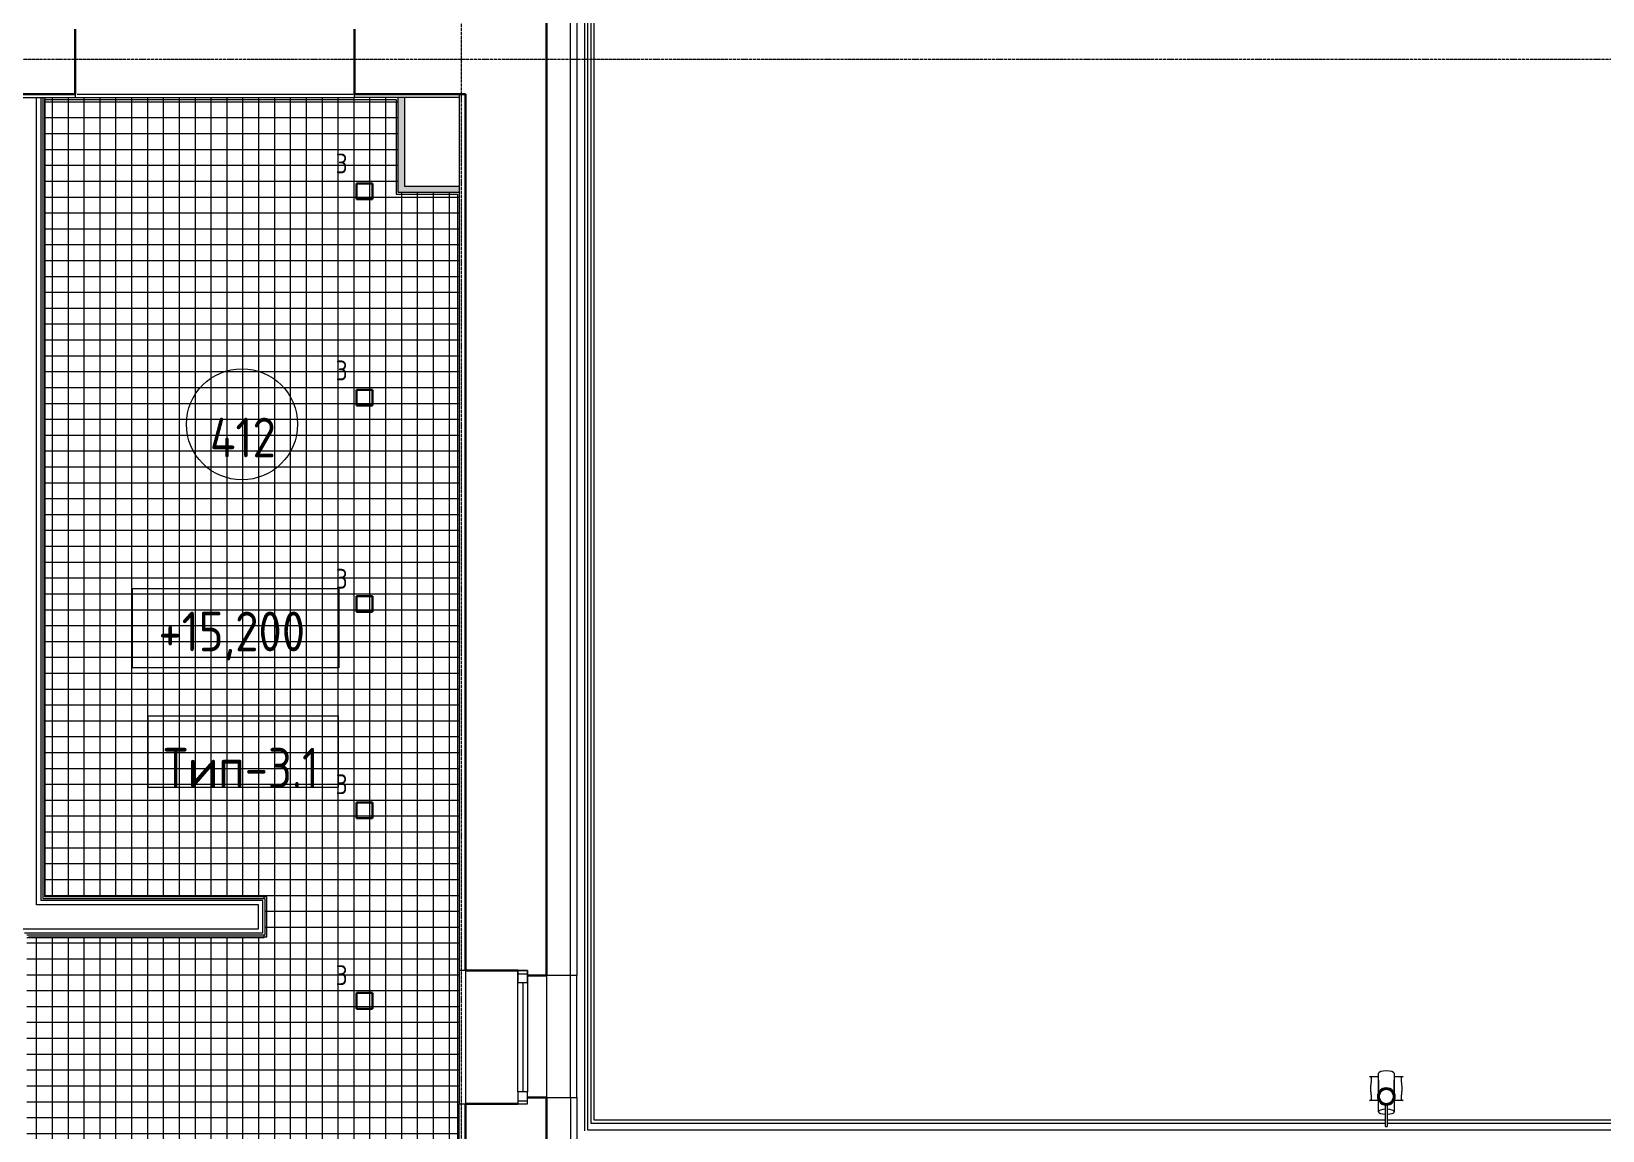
# Model space of a CAD drawing. Header units: millimetres. Extents: x -10051 to 73829, y -4843 to 44223.
# Drawn here: x 7440 to 17337, y 13493 to 20419 of the extents above; entities that cross this region are included whole.
import ezdxf

# ---------------------------------------------------------------- set-up
doc = ezdxf.new("R2010")
doc.units = ezdxf.units.MM
doc.linetypes.add('ADSK_Линия сетки', pattern=[25, 20, -2.5, 0, -2.5])
for name, color, linetype, lineweight in [('_ Окна', 7, 'Continuous', 9), ('Аннотация', 7, 'Continuous', 20), ('Марки', 7, 'Continuous', 20), ('Марки помещений', 7, 'Continuous', 20), ('Обобщенные модели', 7, 'Continuous', 18), ('Окна', 7, 'Continuous', 9), ('Оси', 7, 'Continuous', 9), ('Отметки', 7, 'Continuous', 9), ('Потолки', 7, 'Continuous', 9), ('Потолки штриховка', 7, 'Continuous', 9), ('Стены внутренние', 7, 'Continuous', 18), ('Стены наружные', 7, 'Continuous', 18), ('Стены несущие', 7, 'Continuous', 30), ('Стены отделка', 7, 'Continuous', 30), ('Стены штриховка', 7, 'Continuous', 9)]:
    doc.layers.add(name, color=color, linetype=linetype, lineweight=lineweight)
doc.layers.add('Линии', color=7, linetype='Continuous', lineweight=9, true_color=0x00a600)
doc.styles.add('GOST Common_1', font='GOST_Common.ttf', dxfattribs={"width": 0.9, "height": 250})
doc.styles.add('GOST Common_2', font='GOST_Common.ttf', dxfattribs={"width": 0.9, "height": 250})
doc.styles.add('GOST Common_4', font='GOST_Common.ttf', dxfattribs={"width": 0.9, "height": 200})
doc.styles.add('GOST Common_B', font='', dxfattribs={"width": 0.9, "height": 250})
doc.styles.get('GOST Common_B').set_extended_font_data('GOST Common', bold=True)

# ---------------------------------------------------------------- blocks, each defined once
blk = doc.blocks.new('окна_rehau_однопольное_фрамуга_сверху - 800х2240 _нов_ ОК-3_-4264339-План потолков 4-го этажа')
at = {"layer": '_ Окна', "lineweight": 18}
for p, q in [((-420, 75), (-420, 135)), ((-420, 135), (-344, 135)), ((-344, 135), (-344, 75)), ((344, 135), (344, 75)), ((420, 135), (344, 135)), ((420, 75), (420, 135)), ((-344, 75), (-420, 75)), ((344, 75), (420, 75))]:
    blk.add_line(p, q, dxfattribs=at)
at = {"layer": '_ Окна'}
for p, q in [((-400, 75), (-400, 135)), ((-344, 105), (344, 105)), ((400, 75), (400, 135))]:
    blk.add_line(p, q, dxfattribs=at)
at = {"layer": 'Окна'}
for p, q in [((-420, 135), (-420, 75)), ((-344, 135), (-420, 135)), ((-344, 135), (344, 135)), ((420, 135), (344, 135)), ((420, 75), (420, 135)), ((-420, 75), (-344, 75)), ((344, 75), (-344, 75)), ((344, 75), (420, 75))]:
    blk.add_line(p, q, dxfattribs=at)
blk = doc.blocks.new('Водосток - Тип 1 _карниз больше 490мм_-V18-План потолков 4-го этажа')
at = {"layer": 'Обобщенные модели', "lineweight": 9}
h = blk.add_hatch(dxfattribs=at)
h.set_pattern_fill('FP_42', color=256, style=0, pattern_type=2)
h.set_pattern_definition([(45, (-15850, -13548.13), (-106.066, 106.066), [])])
h.paths.add_polyline_path([(125, 110), (146.7, 115), (164.1, 128.8), (173.7, 151.2), (173.3, 172.1), (164.1, 191.2), (144.7, 205.5), (125, 210), (103.3, 205), (85.5, 190.4), (76.3, 169.7), (76.5, 148.3), (85.9, 128.8), (103.3, 115), (117.5, 111.7)])
at = {"layer": 'Обобщенные модели'}
for p, q in [((75, 184.9), (75, 306.2)), ((75, 263.6), (75, 306.2)), ((175, 306.2), (175, 184.4)), ((175, 306.2), (175, 263.6)), ((18.8, 285), (24.9, 285)), ((225.1, 285), (231.2, 285)), ((24.9, 135), (18.8, 135)), ((75, 173), (75, 183.5)), ((75, 63.8), (75, 147)), ((75, 63.8), (75, 106.4)), ((120, -30), (120, 109.1)), ((130, 109.1), (130, -30)), ((175, 177.5), (175, 173)), ((175, 176.6), (175, 173)), ((175, 147), (175, 63.8)), ((175, 106.4), (175, 63.8)), ((231.2, 135), (225.1, 135)), ((120, -30), (130, -30))]:
    blk.add_line(p, q, dxfattribs=at)
at = {"layer": 'Обобщенные модели', "flags": 128}
for points in [[(75, 263.6), (75, 258), (75, 252.4), (75, 246.9), (75, 241.5), (75, 236.2), (75, 231.1), (75, 226), (75, 221.1), (75, 216.4), (75, 211.8), (75, 207.3), (75, 203), (75, 198.9), (75, 194.9), (75, 191.2), (75, 187.6), (75, 184.3), (75, 181.1), (75, 178.1), (75, 175.4), (75, 173)], [(75, 190.7), (75, 191.9), (75, 194.6), (75, 197.2), (75, 199.5), (75, 201.6), (75, 203.4), (75, 205.1), (75, 206.5), (75, 207.7), (75, 208.6), (75, 209.3), (75, 209.8), (75, 210)], [(175, 173), (175, 174.3), (175, 177), (175, 179.8), (175, 182.9), (175, 186.2), (175, 189.7), (175, 193.4), (175, 197.2), (175, 201.3), (175, 205.5), (175, 209.9), (175, 214.4), (175, 219.1), (175, 224), (175, 229), (175, 234.1), (175, 239.3), (175, 244.6), (175, 250.1), (175, 255.6), (175, 261.3), (175, 263.6)], [(175, 209.9), (175, 209.5), (175, 208.9), (175, 208.1), (175, 207), (175, 205.7), (175, 204.2), (175, 202.4), (175, 200.4), (175, 198.2), (175, 195.7), (175, 193), (175, 190.2)], [(75, 173), (75, 175.1), (75, 178.8), (75, 182.4)], [(75, 106.4), (75, 112), (75, 117.6), (75, 123.1), (75, 128.5), (75, 133.8), (75, 138.9), (75, 144), (75, 147)], [(175, 146), (175, 141), (175, 135.9), (175, 130.7), (175, 125.4), (175, 119.9), (175, 114.4), (175, 108.7), (175, 106.4)]]:
    blk.add_lwpolyline(points, dxfattribs=at)
at = {"layer": 'Обобщенные модели'}
for start, end in [(90, 270), (270, 90)]:
    blk.add_arc((125, 160), 52, start, end, dxfattribs=at)
at = {"layer": 'Обобщенные модели', "lineweight": 40}
for start, end in [(90, 270), (270, 90)]:
    blk.add_arc((125, 160), 50, start, end, dxfattribs=at)
at = {"layer": 'Обобщенные модели'}
for centre, major_axis, start_param, end_param in [((125, 306.2), (-50, 0), 4.712389, 6.283185), ((125, 306.2), (-50, 0), 4.712389, 6.283185), ((125, 306.2), (-50, 0), 3.141593, 4.712389), ((125, 306.2), (-50, 0), 3.141593, 4.712389), ((125, 63.8), (50, 0), 1.668501, 4.614684), ((125, 63.8), (50, 0), 1.668501, 4.614684), ((125, 63.8), (50, 0), 4.805661, 7.758507), ((125, 63.8), (50, 0), 4.805661, 7.758507)]:
    blk.add_ellipse(centre, major_axis=major_axis, ratio=0.309017, start_param=start_param, end_param=end_param, dxfattribs=at)
for points, knots in [([(18.8, 135), (21.1, 135), (25.1, 135.7), (28.9, 138.6), (30.8, 142.1), (31.6, 144.9), (32, 147.4), (32.1, 149.4), (32.2, 151.5), (32.2, 153.8), (32.1, 156.2), (31.9, 158.7), (31.6, 161.4), (31.3, 164.1), (31, 167), (30.6, 169.9), (30.2, 172.9), (29.8, 176), (29.4, 179.2), (29, 182.4), (28.7, 185.7), (28.3, 190.2), (27.8, 195.9), (27.4, 205.3), (27.4, 214.8), (27.8, 224.1), (28.3, 229.8), (28.7, 234.3), (29, 237.6), (29.4, 240.8), (29.8, 244), (30.2, 247.1), (30.6, 250.1), (31, 253.1), (31.3, 255.9), (31.6, 258.6), (31.9, 261.3), (32.1, 263.8), (32.2, 266.2), (32.2, 268.5), (32.1, 270.6), (32, 272.7), (31.6, 275.1), (30.8, 277.9), (28.9, 281.5), (25.1, 284.3), (21.1, 285), (18.8, 285)], [-1, -1, -1, -1, -0.941176, -0.882353, -0.852941, -0.823529, -0.808824, -0.794118, -0.779412, -0.764706, -0.75, -0.735294, -0.720588, -0.705882, -0.691176, -0.676471, -0.661765, -0.647059, -0.632353, -0.617647, -0.602941, -0.588235, -0.558824, -0.529412, -0.470588, -0.441176, -0.411765, -0.397059, -0.382353, -0.367647, -0.352941, -0.338235, -0.323529, -0.308824, -0.294118, -0.279412, -0.264706, -0.25, -0.235294, -0.220588, -0.205882, -0.191176, -0.176471, -0.147059, -0.117647, -0.058824, 0, 0, 0, 0]), ([(18.8, 285), (22.1, 285), (28.9, 285), (39.4, 285), (48.4, 285), (56, 285), (60.8, 285), (64.9, 285), (67.9, 285), (71, 285), (73.2, 285), (74.3, 285)], [-1, -1, -1, -1, -0.875, -0.75, -0.625, -0.5625, -0.5, -0.46875, -0.4375, -0.40625, -0.375, -0.375, -0.375, -0.375]), ([(175.7, 285), (176.8, 285), (179, 285), (182.1, 285), (185.1, 285), (189.2, 285), (194, 285), (201.6, 285), (210.6, 285), (221.1, 285), (227.9, 285), (231.2, 285)], [-0.625, -0.625, -0.625, -0.625, -0.59375, -0.5625, -0.53125, -0.5, -0.4375, -0.375, -0.25, -0.125, 0, 0, 0, 0]), ([(231.2, 285), (228.9, 285), (224.9, 284.3), (221.1, 281.4), (219.2, 277.9), (218.4, 275.1), (218, 272.6), (217.9, 270.6), (217.8, 268.5), (217.8, 266.2), (217.9, 263.8), (218.1, 261.3), (218.4, 258.6), (218.7, 255.9), (219, 253), (219.4, 250.1), (219.8, 247.1), (220.2, 244), (220.6, 240.8), (221, 237.6), (221.3, 234.3), (221.7, 229.8), (222.2, 224.1), (222.6, 214.7), (222.6, 205.2), (222.2, 195.9), (221.7, 190.2), (221.3, 185.7), (221, 182.4), (220.6, 179.2), (220.2, 176), (219.8, 172.9), (219.4, 169.9), (219, 166.9), (218.7, 164.1), (218.4, 161.4), (218.1, 158.7), (217.9, 156.2), (217.8, 153.8), (217.8, 151.5), (217.9, 149.4), (218, 147.3), (218.4, 144.9), (219.2, 142.1), (221.1, 138.5), (224.9, 135.7), (228.9, 135), (231.2, 135)], [-1, -1, -1, -1, -0.941176, -0.882353, -0.852941, -0.823529, -0.808824, -0.794118, -0.779412, -0.764706, -0.75, -0.735294, -0.720588, -0.705882, -0.691176, -0.676471, -0.661765, -0.647059, -0.632353, -0.617647, -0.602941, -0.588235, -0.558824, -0.529412, -0.470588, -0.441176, -0.411765, -0.397059, -0.382353, -0.367647, -0.352941, -0.338235, -0.323529, -0.308824, -0.294118, -0.279412, -0.264706, -0.25, -0.235294, -0.220588, -0.205882, -0.191176, -0.176471, -0.147059, -0.117647, -0.058824, 0, 0, 0, 0]), ([(74.3, 135), (73.2, 135), (71, 135), (67.9, 135), (64.9, 135), (60.8, 135), (56, 135), (48.4, 135), (39.4, 135), (28.9, 135), (22.1, 135), (18.8, 135)], [-0.625, -0.625, -0.625, -0.625, -0.59375, -0.5625, -0.53125, -0.5, -0.4375, -0.375, -0.25, -0.125, 0, 0, 0, 0]), ([(231.2, 135), (227.9, 135), (221.1, 135), (210.6, 135), (201.6, 135), (194, 135), (189.2, 135), (185.1, 135), (182.1, 135), (179, 135), (176.8, 135), (175.7, 135)], [-1, -1, -1, -1, -0.875, -0.75, -0.625, -0.5625, -0.5, -0.46875, -0.4375, -0.40625, -0.375, -0.375, -0.375, -0.375])]:
    blk.add_open_spline(points, degree=3, knots=knots, dxfattribs=at)
blk = doc.blocks.new('ADSK_Марка_Помещение_ОдноЗначение - Номер-159740-План потолков 4-го этажа')
at = {"layer": 'Марки помещений'}
blk.add_circle((0, 0), 3.5, dxfattribs=at)
blk = doc.blocks.new('Высотные отметки - Рамка-12095-План потолков 4-го этажа')
at = {"layer": 'Аннотация'}
for p, q in [((-6.5, 0), (-6.5, 5)), ((-6.5, 5), (6.5, 5)), ((6.5, 5), (6.5, 0)), ((6.5, 0), (-6.5, 0))]:
    blk.add_line(p, q, dxfattribs=at)
blk = doc.blocks.new('ADSK_Марка_Потолок - ADSK_Марка и Смещение от уровня-155896-План потолков 4-го этажа')
at = {"layer": 'Марки'}
for p, q in [((-6, 4.5), (-6, 0)), ((-6, 4.5), (6, 4.5)), ((6, 4.5), (6, 0)), ((-6, 0), (6, 0))]:
    blk.add_line(p, q, dxfattribs=at)

msp = doc.modelspace()

# ---------------------------------------------------------------- hatches: boundary and pattern name
at = {"layer": 'Потолки штриховка', "lineweight": 18}
h = msp.add_hatch(dxfattribs=at)
h.set_pattern_fill('FP_35', color=256, style=0, pattern_type=2)
h.set_pattern_definition([(90, (8772.5, 16375.4), (100, -6e-15), []), (0, (8772.5, 16375.4), (0, -100), [])])
h.paths.add_polyline_path([(9649.706, 12683.264), (10135, 12683.264), (10135, 19404.534), (9750, 19404.534), (9750, 20002.525), (7527.388, 20002.525), (7527.388, 14970.09), (8905, 14970.09), (8905, 14955.09), (8910, 14955.09), (8910, 14725.105), (8905, 14725.105), (8905, 14710.105), (7410, 14710.105), (7410, 12683.264), (8905, 12683.264)])
at = {"layer": 'Стены внутренние'}
for points in [[(9750, 19404.534), (9790, 19404.534), (9790, 20002.525), (9750, 20002.525)], [(10135, 19404.534), (10135, 19444.534), (9790, 19444.534), (9790, 19404.534)]]:
    msp.add_hatch(color=256, dxfattribs=at).paths.add_polyline_path(points)

# ---------------------------------------------------------------- linework, layer by layer
at = {"layer": 'Линии', "color": 5, "lineweight": 30, "true_color": 0x0000ff}
for p, q in [((9487.615, 19360.987), (9487.615, 19460.987)), ((9487.615, 19460.987), (9587.615, 19460.987)), ((9587.615, 19360.987), (9587.615, 19460.987)), ((9587.615, 19360.987), (9487.615, 19360.987)), ((9487.615, 18060.987), (9487.615, 18160.987)), ((9487.615, 18160.987), (9587.615, 18160.987)), ((9587.615, 18060.987), (9587.615, 18160.987)), ((9587.615, 18060.987), (9487.615, 18060.987)), ((9487.615, 16760.987), (9487.615, 16860.987)), ((9487.615, 16860.987), (9587.615, 16860.987)), ((9587.615, 16760.987), (9587.615, 16860.987)), ((9587.615, 16760.987), (9487.615, 16760.987)), ((9487.615, 14260.987), (9487.615, 14360.987)), ((9487.615, 14360.987), (9587.615, 14360.987)), ((9587.615, 14260.987), (9587.615, 14360.987)), ((9587.615, 14260.987), (9487.615, 14260.987))]:
    msp.add_line(p, q, dxfattribs=at)
at = {"layer": 'Линии', "color": 1, "lineweight": 30, "true_color": 0xff0000}
for p, q in [((9487.615, 15460.987), (9487.615, 15560.987)), ((9487.615, 15560.987), (9587.615, 15560.987)), ((9587.615, 15460.987), (9587.615, 15560.987)), ((9587.615, 15460.987), (9487.615, 15460.987))]:
    msp.add_line(p, q, dxfattribs=at)
at = {"layer": 'Оси', "linetype": 'ADSK_Линия сетки'}
for p, q in [((10149.565, -3698.875), (10149.565, 21707.143)), ((-9251.096, 20245), (56004.853, 20245))]:
    msp.add_line(p, q, dxfattribs=at)
at = {"layer": 'Потолки'}
for p, q in [((7527.388, 14970.09), (7527.388, 20002.525)), ((8905, 14970.09), (7527.388, 14970.09)), ((8905, 14955.09), (8905, 14970.09)), ((7410, 14710.105), (8905, 14710.105)), ((8905, 14710.105), (8905, 14725.105))]:
    msp.add_line(p, q, dxfattribs=at)
at = {"layer": 'Стены внутренние'}
for p, q in [((7716.067, 20002.525), (9476.067, 20002.525)), ((7727.067, 20022.525), (9467.067, 20022.525)), ((10135, 14501), (10135, 13661)), ((10175, 14500), (10175, 13661))]:
    msp.add_line(p, q, dxfattribs=at)
at = {"layer": 'Стены наружные'}
for p, q in [((10925, 13491.585), (10925, 20832.525)), ((10945, 13495.192), (10945, 20852.525)), ((10965, 13539.01), (10965, 20872.525)), ((10985, 13558.131), (10985, 20872.525)), ((7524.612, 14967.09), (7524.612, 19990.525)), ((7524.612, 19990.525), (9738, 19990.525)), ((9738, 19990.525), (9738, 19392.534)), ((9738, 19392.534), (10123, 19392.534)), ((10123, 19392.534), (10123, 12660.264)), ((8922, 14967.09), (7524.612, 14967.09)), ((8922, 14713.105), (8922, 14967.09)), ((7422, 14713.105), (8922, 14713.105)), ((10685, 14470), (10685, 13701)), ((10835, 13701), (10835, 14470)), ((10875, 13701), (10875, 14471)), ((37870.528, 13495.192), (10945, 13495.192)), ((15970.245, 13539.01), (10965, 13539.01)), ((15970.313, 13558.131), (10985, 13558.131)), ((32735.425, 13558.131), (15979.83, 13558.131)), ((32735.357, 13539.01), (15979.83, 13539.01))]:
    msp.add_line(p, q, dxfattribs=at)
at = {"layer": 'Стены несущие'}
for p, q in [((10685, 14471), (10685, 20612.525)), ((7716.067, 20432.525), (7716.067, 20022.525)), ((9476.067, 20022.525), (9476.067, 20432.525)), ((7716.067, 20022.525), (7230, 20022.525)), ((9476.067, 20022.525), (10175, 20022.525)), ((10175, 20022.525), (10175, 14501)), ((10505, 14501), (10175, 14501)), ((10685, 14471), (10565, 14471)), ((10175, 13253.559), (10175, 13661)), ((10175, 13661), (10505, 13661)), ((10565, 13701), (10685, 13701)), ((10685, 13252.216), (10685, 13701))]:
    msp.add_line(p, q, dxfattribs=at)
at = {"layer": 'Стены отделка', "lineweight": 9}
for p, q in [((10875, 20782.525), (10875, 14471)), ((7230, 20002.525), (7716.067, 20002.525)), ((7472.612, 14915.09), (7472.612, 20002.525)), ((7512.612, 20002.525), (7512.612, 14955.09)), ((7716.067, 20022.525), (7716.067, 20002.525)), ((9476.067, 20002.525), (9476.067, 20022.525)), ((10135, 20002.525), (9476.067, 20002.525)), ((9750, 19404.534), (9750, 20002.525)), ((9790, 20002.525), (9790, 19444.534)), ((10135, 20022.525), (10135, 14501)), ((10135, 19404.534), (9750, 19404.534)), ((9790, 19444.534), (10135, 19444.534)), ((7512.612, 14955.09), (8910, 14955.09)), ((8910, 14955.09), (8910, 14725.105)), ((8870, 14915.09), (7472.612, 14915.09)), ((8870, 14765.105), (8870, 14915.09)), ((7250, 14765.105), (8870, 14765.105)), ((8910, 14725.105), (7410, 14725.105)), ((10175, 14501), (10135, 14501)), ((10875, 14471), (10685, 14471)), ((10135, 12627.525), (10135, 13661)), ((10135, 13661), (10175, 13661)), ((10685, 13701), (10875, 13701)), ((10835, 13701), (10835, 13700)), ((10875, 13701), (10875, 13441.716))]:
    msp.add_line(p, q, dxfattribs=at)
at = {"layer": 'Стены штриховка'}
for p, q in [((10835, 14471), (10835, 20762.525)), ((7499.612, 20002.525), (7499.612, 14942.09)), ((8897, 14942.09), (7499.612, 14942.09)), ((8897, 14738.105), (8897, 14942.09)), ((8897, 14738.105), (7397, 14738.105)), ((10835, 13700), (10835, 13401.822))]:
    msp.add_line(p, q, dxfattribs=at)

# ---------------------------------------------------------------- block references
at = {"layer": 'Марки', "xscale": 99.99999999999993, "yscale": 99.99999999999993, "zscale": 99.99999999999993}
msp.add_blockref('ADSK_Марка_Потолок - ADSK_Марка и Смещение от уровня-155896-План потолков 4-го этажа', (8772.5, 15657.213), dxfattribs=at)
at = {"layer": 'Марки помещений', "xscale": 99.99999999999993, "yscale": 99.99999999999993, "zscale": 99.99999999999993}
msp.add_blockref('ADSK_Марка_Помещение_ОдноЗначение - Номер-159740-План потолков 4-го этажа', (8766.374, 17943.544), dxfattribs=at)
at = {"layer": 'Обобщенные модели'}
msp.add_blockref('Водосток - Тип 1 _карниз больше 490мм_-V18-План потолков 4-го этажа', (15850, 13548.131), dxfattribs=at)
at = {"layer": 'Окна', "rotation": 269.9999999999999}
msp.add_blockref('окна_rehau_однопольное_фрамуга_сверху - 800х2240 _нов_ ОК-3_-4264339-План потолков 4-го этажа', (10430, 14081), dxfattribs=at)
at = {"layer": 'Отметки', "lineweight": 20, "xscale": 99.99999999999993, "yscale": 99.99999999999993, "zscale": 99.99999999999993}
msp.add_blockref('Высотные отметки - Рамка-12095-План потолков 4-го этажа', (8725.59, 16408.89), dxfattribs=at)

# ---------------------------------------------------------------- texts
at = {"layer": 'Аннотация', "lineweight": 9, "char_height": 125, "width": 175.5, "attachment_point": 5, "line_spacing_factor": 1.022766, "style": 'GOST Common_4'}
for insert in [(9394.189, 19586.619), (9394.189, 18282.644), (9394.189, 16969.941), (9394.189, 15675.421), (9394.189, 14472.486)]:
    msp.add_mtext('\\pt180,360,540,720,900,1080,1260,1440,1620,1800,1980,2160,2340,2520,2700,2880,3060,3240,3420,3600,3780,3960,4140,4320,4500,4680,4860,5040,5220,5400,5580,5760;3 ', dxfattribs=dict(at, insert=insert))
at = {"layer": 'Марки', "lineweight": 9, "insert": (8761.869, 15779.368), "char_height": 250, "width": 1024.2, "attachment_point": 5, "line_spacing_factor": 1.022766, "style": 'GOST Common_B'}
msp.add_mtext('\\pt1143,2286,3429,4572,5715,6858,8001,9144,10287,11430,12573,13716,14859,16002,17145,18288,19431,20574,21717,22860,24003,25146,26289,27432,28575,29718,30861,32004,33147,34290,35433,36576;Тип-3.1', dxfattribs=at)
at = {"layer": 'Марки помещений', "lineweight": 9, "insert": (8771.766, 17859.962), "char_height": 250, "width": 458.1, "attachment_point": 5, "line_spacing_factor": 1.022766, "style": 'GOST Common_1'}
msp.add_mtext('\\pt450,900,1350,1800,2250,2700,3150,3600,4050,4500,4950,5400,5850,6300,6750,7200,7650,8100,8550,9000,9450,9900,10350,10800,11250,11700,12150,12600,13050,13500,13950,14400;412', dxfattribs=at)
at = {"layer": 'Отметки', "lineweight": 20, "insert": (8240.344, 16763.07), "char_height": 250, "width": 1164.59094, "attachment_point": 1, "line_spacing_factor": 1.022761, "style": 'GOST Common_2'}
msp.add_mtext('+15,200', dxfattribs=at)

doc.saveas('drawing.dxf')
